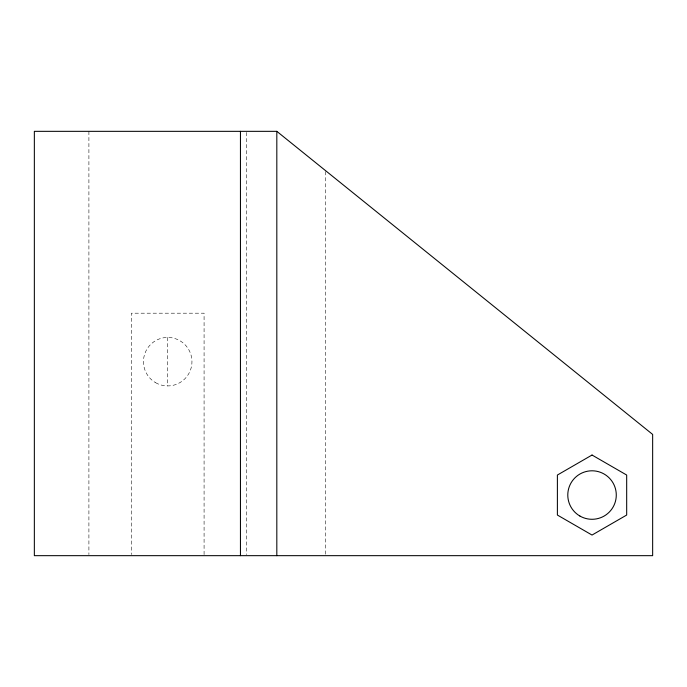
<?xml version="1.0" encoding="UTF-8"?>
<svg xmlns="http://www.w3.org/2000/svg" width="687" height="687" viewBox="0 0 687 687"><rect width="100%" height="100%" fill="white"/><g stroke="black" fill="none" stroke-linecap="round" stroke-linejoin="round"><path stroke-width="0.52" stroke-dasharray="3.44 2.58" d="M325.312 171.518L325.312 554.589M246.513 132.411L246.513 554.589M204.082 554.589L204.082 313.195L131.337 313.195L131.337 554.589M167.705 337.437L167.705 385.931M88.906 131.337L88.906 554.589M155.588 382.685A24.251 24.251 0 0 0 191.956 361.688A24.251 24.251 0 0 0 155.588 340.683A24.251 24.251 0 0 0 155.588 382.685"/><path stroke-width="1.03" d="M276.818 131.337L34.35 131.337L34.35 555.663L652.65 555.663L652.65 434.424L276.818 131.337L276.818 555.663M240.45 131.337L240.45 555.663M592.031 455.034L557.389 475.043L557.389 515.044L592.031 535.053L626.681 515.044L626.681 475.043L592.031 455.034M579.905 516.04A24.251 24.251 0 0 0 616.282 495.044A24.251 24.251 0 0 0 579.905 474.047A24.251 24.251 0 0 0 579.905 516.04"/></g></svg>
